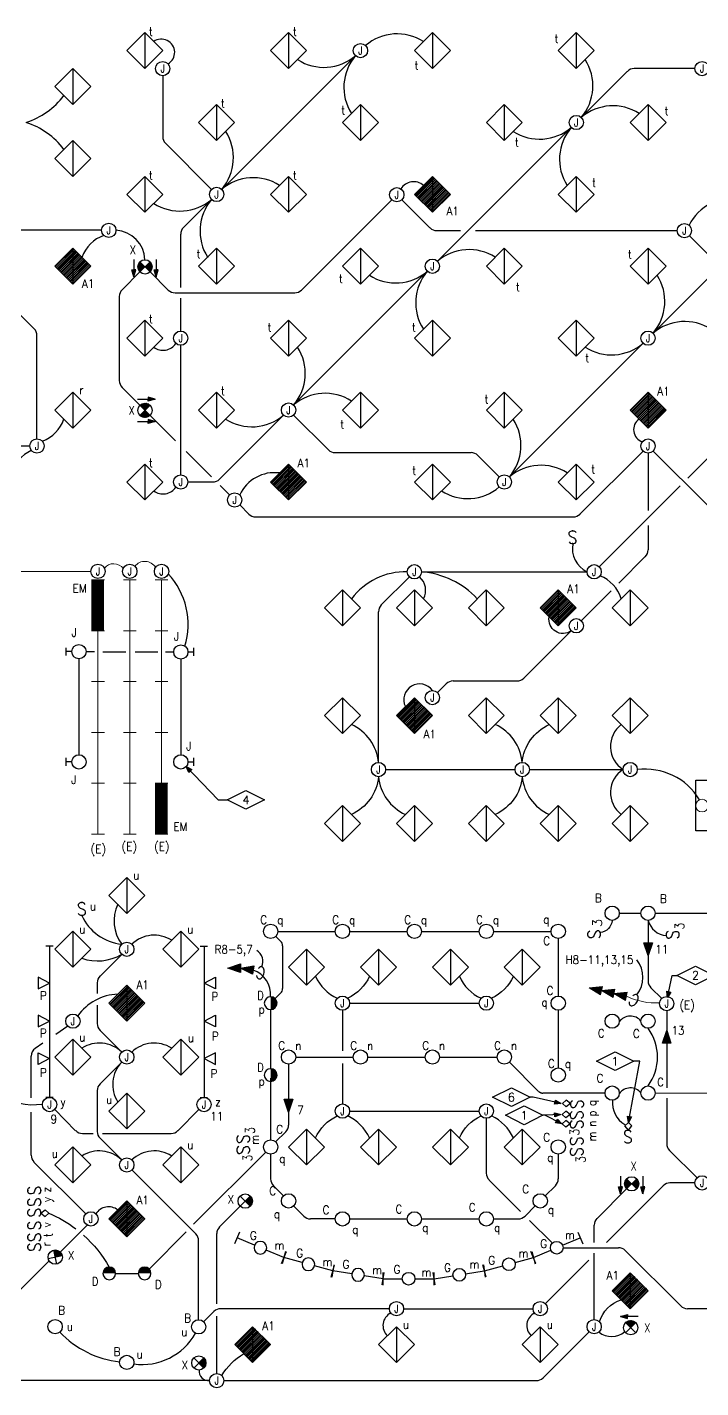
# Model space of a CAD drawing. Header units: inches. Extents: x 131 to 3122, y 239 to 1524.
# Drawn here: x 1599 to 2235, y 239 to 1524 of the extents above; entities that cross this region are included whole.
import ezdxf
from ezdxf.enums import TextEntityAlignment as Align

# ---------------------------------------------------------------- set-up
doc = ezdxf.new("R2010")
doc.units = ezdxf.units.IN
doc.header["$LTSCALE"] = 30
doc.header["$MEASUREMENT"] = 0
doc.linetypes.add('DASHED', pattern=[0.75, 0.5, -0.25])
for name, color, linetype in [('E-DEVC-TEXT', 33, 'Continuous'), ('E-LITE-JBOX-EXST', 4, 'Continuous'), ('E-POWR-CIRC-DASH-NEWW', 10, 'DASHED')]:
    doc.layers.add(name, color=color, linetype=linetype)
for name, color, linetype, lineweight in [('E-JBOX-TEXT', 33, 'Continuous', 25), ('E-LITE-CIRC-EXST', 4, 'Continuous', 15), ('E-LITE-CIRC-NEWW', 1, 'Continuous', 25), ('E-LITE-EXIT-NEWW', 3, 'Continuous', 25), ('E-LITE-FIXT-EXST', 4, 'Continuous', 15), ('E-LITE-FIXT-Fluo-NEWW', 6, 'Continuous', 30), ('E-LITE-FIXT-NEWW', 2, 'Continuous', 30), ('E-LITE-Patt-NEWW', 71, 'Continuous', 25), ('E-LITE-SWCH-NEWW', 30, 'Continuous', 25), ('E-POWR-CIRC-NEWW', 10, 'Continuous', 30), ('E-POWR-JBOX-NEWW', 5, 'Continuous', 25), ('E-POWR-SWCH-NEWW', 30, 'Continuous', 25), ('E-SWCH-TEXT', 7, 'Continuous', 25), ('E-TEXT', 71, 'Continuous', 25), ('TITLE_BORD', 71, 'Continuous', 30)]:
    doc.layers.add(name, color=color, linetype=linetype, lineweight=lineweight)
doc.styles.add('A', font='SIMPLEX.shx', dxfattribs={"width": 0.9, "height": 8})
doc.styles.add('D1', font='romans.shx', dxfattribs={"width": 0.8, "height": 0.078125})
doc.styles.add('G1', font='romans.shx')
doc.styles.add('ROMANS', font='romans.shx')
doc.styles.get("Standard").update_dxf_attribs({"font": 'simplex.shx'})
doc.dimstyles.get("Standard").update_dxf_attribs({"dimtxt": 0.18, "dimasz": 0.18, "dimexe": 0.18, "dimexo": 0.0625, "dimgap": 0.09, "dimtad": 0, "dimtih": 1, "dimtoh": 1, "dimdec": 4, "dimzin": 0, "dimdsep": 46, "dimtxsty": 'Standard', "dimcen": 0.09, "dimadec": 0, "dimazin": 0, "dimtfac": 1, "dimtdec": 4, "dimtofl": 0, "dimtmove": 0, "dimatfit": 3, "dimfxl": 1, "dimtolj": 1, "dimtzin": 0, "dimarcsym": 0})

# ---------------------------------------------------------------- blocks, each defined once
blk = doc.blocks.new('Ltg-Flu21')
blk.add_lwpolyline([(24, 24), (0, 24), (0, 0), (24, 0), (24, 24), (0, 0)])
blk = doc.blocks.new('*X50')
at = {"color": 0}
for p, q in [((3.323, 9.236), (3.387, 9.236)), ((3.325, 9.241), (3.387, 9.241)), ((3.328, 9.246), (3.387, 9.246)), ((3.332, 9.251), (3.387, 9.251)), ((3.336, 9.257), (3.387, 9.257)), ((3.342, 9.262), (3.387, 9.262)), ((3.348, 9.267), (3.387, 9.267)), ((3.357, 9.272), (3.387, 9.272)), ((3.373, 9.277), (3.387, 9.277)), ((3.317, 9.216), (3.387, 9.216)), ((3.317, 9.211), (3.387, 9.211)), ((3.318, 9.221), (3.387, 9.221)), ((3.319, 9.226), (3.387, 9.226)), ((3.321, 9.231), (3.387, 9.231)), ((3.387, 9.205), (3.457, 9.205)), ((3.387, 9.2), (3.457, 9.2)), ((3.387, 9.195), (3.456, 9.195)), ((3.387, 9.19), (3.455, 9.19)), ((3.387, 9.185), (3.454, 9.185)), ((3.387, 9.18), (3.452, 9.18)), ((3.387, 9.175), (3.449, 9.175)), ((3.387, 9.17), (3.446, 9.17)), ((3.387, 9.165), (3.442, 9.165)), ((3.387, 9.16), (3.438, 9.16)), ((3.387, 9.154), (3.432, 9.154)), ((3.387, 9.149), (3.426, 9.149)), ((3.387, 9.144), (3.416, 9.144)), ((3.387, 9.139), (3.4, 9.139))]:
    blk.add_line(p, q, dxfattribs=at)
blk = doc.blocks.new('Ltg-Xit01')
at = {"color": 10}
for p, q in [((-0.111, 0.099), (-0.129, 0.03)), ((-0.129, 0.03), (-0.11, 0.03)), ((-0.11, 0.099), (-0.111, 0.099)), ((-0.11, 0.099), (-0.109, 0.099)), ((-0.091, 0.03), (-0.11, 0.03)), ((-0.109, 0.099), (-0.091, 0.03)), ((0.109, 0.099), (0.091, 0.03)), ((0.091, 0.03), (0.11, 0.03)), ((0.11, 0.099), (0.109, 0.099)), ((0.11, 0.099), (0.111, 0.099)), ((0.129, 0.03), (0.11, 0.03)), ((0.111, 0.099), (0.129, 0.03))]:
    blk.add_line(p, q, dxfattribs=at)
for p, q in [((-0.11, -0.074), (-0.11, 0.099)), ((-0.05, -0.05), (0.05, 0.05)), ((-0.05, 0.05), (0.05, -0.05)), ((0.11, -0.074), (0.11, 0.099))]:
    blk.add_line(p, q)
blk.add_circle((0, 0), 0.0703)
for points in [[(-0.111, 0.099), (-0.109, 0.099), (-0.129, 0.03), (-0.091, 0.03)], [(0.111, 0.099), (0.109, 0.099), (0.129, 0.03), (0.091, 0.03)]]:
    blk.add_solid(points, dxfattribs=at)
at = {"rotation": 45.00000000000002}
blk.add_blockref('*X50', (4.116, -8.906), dxfattribs=at)
blk = doc.blocks.new('pwr-swt01')
at = {"flags": 128}
blk.add_lwpolyline([(0.034, 0.108), (0.025, 0.12), (0.01, 0.126), (-0.009, 0.126), (-0.023, 0.12), (-0.033, 0.108), (-0.033, 0.096), (-0.028, 0.084), (-0.023, 0.078), (-0.014, 0.072), (0.015, 0.06), (0.025, 0.054), (0.03, 0.048), (0.034, 0.036), (0.034, 0.018), (0.025, 0.006), (0.01, 0), (-0.009, 0), (-0.023, 0.006), (-0.033, 0.018), (-0.033, 0.018)], dxfattribs=at)
for p in [(0.001, 0.126), (0.001, 0)]:
    blk.add_point(p)
blk = doc.blocks.new('Ltg-Lit05')
at = {"const_width": 0.0625}
for points in [[(0, 0.031, -0.414214), (0.031, 0, -1)], [(0.031, 0, -0.414214), (0, -0.031, -1)]]:
    blk.add_lwpolyline(points, format="xyb", dxfattribs=at)
for start, end in [(90, 270), (270, 90)]:
    blk.add_arc((0, 0), 0.0625, start, end)
blk = doc.blocks.new('Ltg-Lit04')
blk.add_circle((0, 0), 0.0703)
blk = doc.blocks.new('*X48')
at = {"color": 0}
for p, q in [((3.427, 6.227), (3.439, 6.227)), ((3.427, 6.222), (3.456, 6.222)), ((3.427, 6.217), (3.466, 6.217)), ((3.427, 6.212), (3.472, 6.212)), ((3.427, 6.207), (3.478, 6.207)), ((3.427, 6.202), (3.482, 6.202)), ((3.427, 6.197), (3.486, 6.197)), ((3.427, 6.191), (3.489, 6.191)), ((3.427, 6.186), (3.492, 6.186)), ((3.427, 6.181), (3.494, 6.181)), ((3.427, 6.176), (3.495, 6.176)), ((3.427, 6.171), (3.497, 6.171)), ((3.427, 6.166), (3.497, 6.166)), ((3.427, 6.161), (3.498, 6.161))]:
    blk.add_line(p, q, dxfattribs=at)
blk = doc.blocks.new('Ltg-Xit06')
for p, q in [((-0.05, 0.05), (0.05, -0.05)), ((-0.05, -0.05), (0.05, 0.05))]:
    blk.add_line(p, q)
blk.add_circle((0, 0), 0.0703)
at = {"rotation": 315}
blk.add_blockref('*X48', (-6.778, -1.931), dxfattribs=at)
blk = doc.blocks.new('*X10')
at = {"color": 0}
for p, q in [((3.427, 6.227), (3.439, 6.227)), ((3.427, 6.222), (3.456, 6.222)), ((3.427, 6.217), (3.466, 6.217)), ((3.427, 6.212), (3.472, 6.212)), ((3.427, 6.207), (3.478, 6.207)), ((3.427, 6.202), (3.482, 6.202)), ((3.427, 6.197), (3.486, 6.197)), ((3.427, 6.191), (3.489, 6.191)), ((3.427, 6.186), (3.492, 6.186)), ((3.427, 6.181), (3.494, 6.181)), ((3.427, 6.176), (3.495, 6.176)), ((3.427, 6.171), (3.497, 6.171)), ((3.427, 6.166), (3.497, 6.166)), ((3.427, 6.161), (3.498, 6.161))]:
    blk.add_line(p, q, dxfattribs=at)
blk = doc.blocks.new('Ltg-Xit04')
for p, q in [((-0.05, -0.05), (0.05, 0.05)), ((-0.05, 0.05), (0.05, -0.05)), ((0.109, 0.099), (0.091, 0.03)), ((0.091, 0.03), (0.11, 0.03)), ((0.11, -0.074), (0.11, 0.099)), ((0.129, 0.03), (0.11, 0.03)), ((0.111, 0.099), (0.129, 0.03))]:
    blk.add_line(p, q)
blk.add_circle((0, 0), 0.0703)
blk.add_solid([(0.111, 0.099), (0.109, 0.099), (0.129, 0.03), (0.091, 0.03)])
at = {"rotation": 315}
blk.add_blockref('*X10', (-6.778, -1.931), dxfattribs=at)
blk = doc.blocks.new('pwr-swt08')
at = {"flags": 128}
blk.add_lwpolyline([(0.034, 0.108), (0.024, 0.12), (0.01, 0.126), (-0.009, 0.126), (-0.023, 0.12), (-0.033, 0.108), (-0.033, 0.096), (-0.028, 0.084), (-0.023, 0.078), (-0.014, 0.072), (0.015, 0.06), (0.024, 0.054), (0.029, 0.048), (0.034, 0.036), (0.034, 0.018), (0.024, 0.006), (0.01, 0), (-0.009, 0), (-0.023, 0.006), (-0.033, 0.018), (-0.033, 0.018)], dxfattribs=at)
at = {"layer": 'E-SWCH-TEXT', "color": 71}
for p, q in [((-0.027, 0.17), (0.006, 0.205)), ((0.006, 0.127), (-0.027, 0.17)), ((0.039, 0.17), (0.006, 0.205)), ((0.006, 0.127), (0.039, 0.17))]:
    blk.add_line(p, q, dxfattribs=at)
blk = doc.blocks.new('F-L10')
for p, q in [((0, 0), (0, 12)), ((0, 6), (18, 6)), ((30, 6), (48, 6)), ((48, 12), (48, 0))]:
    blk.add_line(p, q)
blk = doc.blocks.new('J-B10')
blk.add_circle((24, 6), 6)
blk = doc.blocks.new('Ltg-Lit12')
for name in ['F-L10', 'J-B10']:
    blk.add_blockref(name, (0, 0))
blk = doc.blocks.new('Ltg-Emg03')
at = {"color": 0}
for p, q in [((-23.5, 0), (-23.5, 24)), ((-22.3, 0), (-22.3, 24)), ((-21.1, 0), (-21.1, 24)), ((-19.9, 0), (-19.9, 24)), ((-18.7, 0), (-18.7, 24)), ((-17.5, 0), (-17.5, 24)), ((-16.3, 0), (-16.3, 24)), ((-15.1, 0), (-15.1, 24)), ((-13.9, 0), (-13.9, 24)), ((-12.7, 0), (-12.7, 24)), ((-11.5, 0), (-11.5, 24)), ((-10.3, 0), (-10.3, 24)), ((-9.1, 0), (-9.1, 24)), ((-7.9, 0), (-7.9, 24)), ((-6.7, 0), (-6.7, 24)), ((-5.5, 0), (-5.5, 24)), ((-4.3, 0), (-4.3, 24)), ((-3.1, 0), (-3.1, 24)), ((-1.9, 0), (-1.9, 24)), ((-0.7, 0), (-0.7, 24))]:
    blk.add_line(p, q, dxfattribs=at)
blk = doc.blocks.new('Ltg-Jbx01')
blk.add_circle((0, 0), 0.0703)
at = {"layer": 'E-JBOX-TEXT', "color": 71, "style": 'D1', "width": 0.8}
blk.add_text('J', height=0.0781, dxfattribs=at).set_placement((0, 0), align=Align.MIDDLE)
blk = doc.blocks.new('Ltg-Lit17')
for p, q in [((0, 0), (0, 12)), ((0, 6), (48, 6)), ((48, 12), (48, 0))]:
    blk.add_line(p, q)
blk = doc.blocks.new('J-B8')
blk.add_circle((24, 6), 6)
blk = doc.blocks.new('F-L8')
blk.add_lwpolyline([(48, 12), (48, 0), (0, 0), (0, 12)], close=True)
blk = doc.blocks.new('Ltg-Flu13')
blk.add_blockref('F-L8', (0, 0))
at = {"layer": 'E-LITE-FIXT-EXST'}
blk.add_blockref('J-B8', (0, 0), dxfattribs=at)
blk = doc.blocks.new('Ltg-Lit06')
for p, q in [((0.039, 0), (-0.039, 0)), ((0, 0.054), (0, 0))]:
    blk.add_line(p, q)
blk.add_circle((0, 0.124), 0.0703)
blk = doc.blocks.new('pwr-swt04')
at = {"flags": 128}
blk.add_lwpolyline([(0.032, 0.108), (0.023, 0.12), (0.008, 0.126), (-0.011, 0.126), (-0.025, 0.12), (-0.034, 0.108), (-0.034, 0.096), (-0.03, 0.084), (-0.025, 0.078), (-0.015, 0.072), (0.013, 0.06), (0.023, 0.054), (0.027, 0.048), (0.032, 0.037), (0.032, 0.019), (0.023, 0.007), (0.008, 0.001), (-0.011, 0.001), (-0.025, 0.007), (-0.034, 0.019), (-0.034, 0.019)], dxfattribs=at)
at = {"layer": 'E-SWCH-TEXT', "color": 71, "style": 'G1', "width": 0.8}
blk.add_text('3', height=0.0936, dxfattribs=at).set_placement((0.052, -0.051))
blk = doc.blocks.new('pwr-swt02')
at = {"flags": 128}
blk.add_lwpolyline([(0.034, 0.107), (0.024, 0.119), (0.01, 0.125), (-0.009, 0.125), (-0.023, 0.119), (-0.033, 0.107), (-0.033, 0.095), (-0.028, 0.083), (-0.023, 0.077), (-0.014, 0.071), (0.015, 0.059), (0.024, 0.053), (0.029, 0.047), (0.034, 0.036), (0.034, 0.018), (0.024, 0.006), (0.01, 0), (-0.009, 0), (-0.023, 0.006), (-0.033, 0.018), (-0.033, 0.018)], dxfattribs=at)
at = {"layer": 'E-SWCH-TEXT', "style": 'D1', "width": 0.8}
blk.add_attdef('3', (0.054, -0.052), '', height=0.0938, dxfattribs=at)
blk = doc.blocks.new('Ltg-Emg09')
for p, q in [((0.5, 0), (0.5, 48)), ((1.7, 0), (1.7, 48)), ((2.9, 0), (2.9, 48)), ((4.1, 0), (4.1, 48)), ((5.3, 0), (5.3, 48)), ((6.5, 0), (6.5, 48)), ((7.6, 0), (7.6, 48)), ((8.8, 0), (8.8, 48)), ((10, 0), (10, 48)), ((11.2, 0), (11.2, 48))]:
    blk.add_line(p, q)
blk = doc.blocks.new('AHJ')
for p, q in [((-6, 2), (0, 0)), ((-6, -2), (-6, 2)), ((0, 0), (-6, -2))]:
    blk.add_line(p, q)
blk.add_solid([(0, 0), (-6, 2), (-6, -2)])
blk = doc.blocks.new('Ltg-Ckt20')
for p, q in [((0, 0.042), (0.125, 0)), ((0, -0.042), (0, 0.042)), ((0.125, 0), (0, -0.042))]:
    blk.add_line(p, q)
blk.add_solid([(0.125, 0), (0, 0.042), (0, -0.042)])
blk = doc.blocks.new('Std-Blk34')
blk.add_lwpolyline([(0.184, 0.092), (0.368, 0), (0.184, -0.092), (0, 0)], close=True)
at = {"layer": 'E-DEVC-TEXT', "style": 'ROMANS'}
blk.add_attdef('#', text='', height=0.0833, dxfattribs=at).set_placement((0.184, 0), align=Align.MIDDLE)
blk = doc.blocks.new('Ltg-Ckt22')
for p, q in [((0, 0.042), (0.125, 0)), ((0, -0.042), (0, 0.042)), ((0.125, 0), (0, -0.042)), ((0.125, 0.042), (0.25, 0)), ((0.125, -0.042), (0.125, 0.042)), ((0.25, 0), (0.125, -0.042)), ((0.25, -0.042), (0.25, 0.042)), ((0.25, 0.042), (0.375, 0)), ((0.375, 0), (0.25, -0.042))]:
    blk.add_line(p, q)
for points in [[(0.125, 0), (0, 0.042), (0, -0.042)], [(0.25, 0), (0.125, 0.042), (0.125, -0.042)], [(0.375, 0), (0.25, 0.042), (0.25, -0.042)]]:
    blk.add_solid(points)
blk = doc.blocks.new('Std-Blk35')
blk.add_lwpolyline([(-0.184, 0.092), (0, 0), (-0.184, -0.092), (-0.368, 0)], close=True)
at = {"layer": 'E-DEVC-TEXT', "style": 'ROMANS'}
blk.add_attdef('#', text='', height=0.0833, dxfattribs=at).set_placement((-0.184, 0), align=Align.MIDDLE)
blk = doc.blocks.new('tag2')
blk.add_lwpolyline([(17.7, 8.8), (35.3, 0), (17.7, -8.8), (0, 0)], close=True)
at = {"layer": 'E-DEVC-TEXT', "style": 'ROMANS'}
blk.add_attdef('4', text='', height=8, dxfattribs=at).set_placement((17.7, 0), align=Align.MIDDLE)

msp = doc.modelspace()

# ---------------------------------------------------------------- linework, layer by layer
at = {"layer": 'E-LITE-CIRC-EXST'}
msp.add_line((1658.8, 1010.3), (1492.2, 1010.3), dxfattribs=at)
for centre, radius, start, end in [((1680.3, 1006.2), 11.3, 36.8673, 140.6871), ((1709.7, 1007.7), 12, 31.8152, 141.7637), ((2192.1, 666.2), 63.4, 244.0005, 273.2266)]:
    msp.add_arc(centre, radius, start, end, dxfattribs=at)
at = {"layer": 'E-LITE-CIRC-NEWW'}
for p, q in [((2157.6, 687.5), (2178.1, 687.5)), ((1833.2, 665.7), (1837.9, 661)), ((1839.7, 656.8), (1839.7, 616.3)), ((1833.2, 607.3), (1837.9, 612)), ((2144.1, 517.7), (2085.5, 517.7))]:
    msp.add_line(p, q, dxfattribs=at)
for points in [[(2112.2, 954.2, -0.686378), (2091.5, 967.4, -0.972016)], [(1981.2, 897.8, 0.923668), (1955.7, 882.6, 0.626561)], [(2150.9, 680.7, -0.356837), (2139.7, 669.2, -0.356837)], [(2151.3, 510.9, 0.292458), (2162.8, 487.9, 0.292458)], [(1629.4, 292.1, 0.176235), (1686, 263.9, 0.214128)], [(1699.3, 262, 0.309591), (1757.5, 290.9, 0.375236)]]:
    msp.add_lwpolyline(points, format="xyb", dxfattribs=at)
at = {"layer": 'E-LITE-CIRC-NEWW', "elevation": 0}
for points in [[(1619.1, 404.2, -0.062488), (1644.5, 389.6, -0.062488)], [(1651.9, 383.5, -0.082431), (1676.1, 353.4)]]:
    msp.add_lwpolyline(points, format="xyb", dxfattribs=at)
at = {"layer": 'E-LITE-CIRC-NEWW'}
for centre, radius, start, end in [((1680, 960.1), 70.6, 343.1219, 42.7786), ((2203.6, 685.7), 19.4, 194.7797, 265.194), ((1833.7, 656.8), 6, 0, 45), ((1833.7, 616.3), 6, 315, 0), ((2168.1, 577.6), 12.8, 38.6509, 145.1046), ((2147.6, 551.7), 46.1, 323.8132, 36.1865), ((2168.1, 509.8), 12.8, 38.6509, 145.1046)]:
    msp.add_arc(centre, radius, start, end, dxfattribs=at)
at = {"layer": 'E-LITE-FIXT-NEWW'}
for p, q in [((1623.2, 656.5), (1616.3, 656.5)), ((1619.8, 656.5), (1619.8, 513.6)), ((1762.1, 656.5), (1769, 656.5)), ((1765.6, 656.5), (1765.6, 513.6)), ((1623.2, 513.6), (1616.3, 513.6)), ((1762.1, 513.6), (1769, 513.6))]:
    msp.add_line(p, q, dxfattribs=at)
for points in [[(1608.9, 627.2), (1608.9, 616.1), (1619.8, 621.6)], [(1776.5, 627.2), (1776.5, 616.1), (1765.6, 621.6)], [(1608.9, 591.3), (1608.9, 580.3), (1619.8, 585.7)], [(1776.5, 591.3), (1776.5, 580.3), (1765.6, 585.7)], [(1608.9, 555.7), (1619.8, 550.3), (1608.9, 544.7)], [(1776.5, 555.7), (1765.6, 550.3), (1776.5, 544.7)]]:
    msp.add_lwpolyline(points, close=True, dxfattribs=at)
at = {"layer": 'E-LITE-SWCH-NEWW'}
for p, q in [((2202.5, 669.5), (2202, 668.1)), ((2202, 668.1), (2202, 666.3)), ((2203.7, 670.4), (2202.5, 669.5)), ((2207.1, 665.8), (2208.2, 668.6)), ((2208.2, 668.6), (2208.8, 669.5)), ((2208.8, 669.5), (2209.4, 669.9)), ((2209.4, 669.9), (2210.5, 670.4)), ((2210.5, 670.4), (2212.2, 670.4)), ((2212.2, 670.4), (2213.4, 669.5)), ((2213.4, 669.5), (2213.9, 668.1)), ((2213.9, 668.1), (2213.9, 666.3)), ((2202, 666.3), (2202.5, 664.9)), ((2202.5, 664.9), (2203.7, 664)), ((2203.7, 664), (2204.8, 664)), ((2204.8, 664), (2206, 664.5)), ((2206, 664.5), (2206.5, 664.9)), ((2206.5, 664.9), (2207.1, 665.8)), ((2213.4, 664.9), (2212.2, 664)), ((2212.2, 664), (2212.2, 664)), ((2213.9, 666.3), (2213.4, 664.9))]:
    msp.add_line(p, q, dxfattribs=at)
at = {"layer": 'E-LITE-SWCH-NEWW', "flags": 128}
msp.add_lwpolyline([(2138.3, 664.4), (2139.4, 665.3), (2140, 666.7), (2140, 668.5), (2139.4, 669.9), (2138.3, 670.8), (2137.1, 670.8), (2136, 670.4), (2135.4, 669.9), (2134.9, 669), (2133.7, 666.2), (2133.2, 665.3), (2132.6, 664.9), (2131.4, 664.4), (2129.7, 664.4), (2128.6, 665.3), (2128, 666.7), (2128, 668.5), (2128.6, 669.9), (2129.7, 670.8), (2129.7, 670.8)], dxfattribs=at)
at = {"layer": 'E-POWR-CIRC-DASH-NEWW'}
msp.add_arc((2085.5, 523.7), 6, 225, 270, dxfattribs=at)
at = {"layer": 'E-POWR-CIRC-NEWW'}
for p, q in [((1782.3, 1371), (1908.5, 1497.2)), ((1726.6, 1478.3), (1726.6, 1420.9)), ((2121.7, 1438.9), (2165.2, 1482.4)), ((2229, 1485), (2171.6, 1485)), ((1986, 1303.1), (2112.2, 1429.4)), ((1772.8, 1371), (1729.3, 1414.5)), ((1772.8, 1361.5), (1746.2, 1334.9)), ((1857.6, 1275.9), (1942.8, 1361.1)), ((1952.4, 1361.1), (1978.9, 1334.6)), ((2189.6, 1235.3), (2315.8, 1361.5)), ((1669, 1332.3), (1411, 1332.3)), ((1743.6, 1278.3), (1743.6, 1328.6)), ((1985.3, 1332), (2007.7, 1332)), ((2021.9, 1332), (2212.4, 1332)), ((2223.9, 1327.2), (2249.2, 1301.9)), ((1705.1, 1293.1), (1688.2, 1276.2)), ((1714.7, 1293.1), (1731.8, 1275.9)), ((1850.2, 1167.4), (1976.4, 1293.6)), ((1738.2, 1273.3), (1851.2, 1273.3)), ((1582.7, 1261.8), (1605.2, 1239.3)), ((1685.6, 1269.8), (1685.6, 1190.4)), ((1743.6, 1237.2), (1743.6, 1268.3)), ((1607.9, 1135.4), (1607.9, 1232.9)), ((1743.6, 1101.5), (1743.6, 1223.7)), ((2053.9, 1099.5), (2180.1, 1225.7)), ((1705.1, 1167.1), (1688.2, 1184)), ((1714.7, 1157.6), (1738.6, 1133.6)), ((1840.7, 1157.8), (1780.2, 1097.3)), ((1850.2, 1157.8), (1883, 1125)), ((1478.8, 1128.7), (1601.1, 1128.7)), ((1748.6, 1123.6), (1772.5, 1099.7)), ((1889.4, 1122.4), (2017.7, 1122.4)), ((2044.3, 1099.5), (2024, 1119.8)), ((2180.1, 1123.9), (2120.5, 1064.4)), ((2184.8, 1121.9), (2184.8, 1067.8)), ((2189.6, 1123.9), (2241.7, 1071.8)), ((2222.3, 1098.2), (2245.6, 1121.5)), ((1750.4, 1094.7), (1773.8, 1094.7)), ((1780.7, 1091.5), (1789.7, 1082.5)), ((2138.7, 1014.6), (2215.2, 1091.2)), ((1799.3, 1073), (1807.9, 1064.4)), ((1814.3, 1061.7), (2114.2, 1061.7)), ((2184.8, 1053.7), (2184.8, 1030.5)), ((2157.1, 999.1), (2182.2, 1024.2)), ((1959.5, 1005.1), (1932.9, 978.6)), ((1971, 1009.9), (2127.2, 1009.9)), ((2121.7, 963.7), (2150, 992)), ((1930.3, 829.9), (1930.3, 972.2)), ((2112.2, 954.2), (2067.5, 909.5)), ((1647.5, 927.7), (1647.5, 837.2)), ((1654.2, 934.5), (1662.1, 934.5)), ((1670, 934.4), (1691.8, 934.4)), ((1700.6, 934.3), (1721.9, 934.3)), ((1729.2, 934.2), (1736.9, 934.2)), ((1743.7, 927.4), (1743.7, 837.2)), ((1986, 895.8), (1994.3, 904.2)), ((2000.7, 906.8), (2061.1, 906.8)), ((1937, 823.2), (2059.3, 823.2)), ((2072.8, 823.2), (2161.1, 823.2)), ((2191.6, 687.5), (2242.9, 687.5)), ((1835.2, 670.4), (1889.6, 670.4)), ((1903.1, 670.4), (1957.5, 670.4)), ((1971, 670.4), (2025.4, 670.4)), ((2038.9, 670.4), (2093.2, 670.4)), ((2184.8, 680.7), (2184.8, 623.5)), ((2100, 663.7), (2100, 609.3)), ((1687.9, 648.7), (1667.5, 628.2)), ((1664.8, 621.9), (1664.8, 611.7)), ((2197.7, 606.9), (2187.4, 617.2)), ((1664.8, 600.6), (1664.8, 583.3)), ((1828.5, 596.6), (1828.5, 540.7)), ((1896.3, 595.8), (1896.3, 557.7)), ((1903.1, 602.6), (2025.4, 602.6)), ((2100, 595.8), (2100, 541.4)), ((2202.4, 595.4), (2202.4, 522.8)), ((1637, 580.8), (1625.8, 573.1)), ((1687.9, 556.4), (1667.5, 576.9)), ((1602.4, 513.2), (1602.4, 552.5)), ((1613.4, 564.7), (1606.3, 559.9)), ((1687.9, 546.9), (1667.5, 526.4)), ((1845.4, 544.9), (1845.4, 487.5)), ((1852.2, 551.7), (1906.6, 551.7)), ((1896.3, 545.7), (1896.3, 507.5)), ((1920.1, 551.7), (1974.4, 551.7)), ((1987.9, 551.7), (2042.3, 551.7)), ((2081.2, 519.5), (2053.9, 546.9)), ((1828.5, 531.7), (1828.5, 473.6)), ((1664.8, 520), (1664.8, 481.4)), ((2191.6, 517.7), (2245.9, 517.8)), ((1624.6, 502.1), (1644.4, 482.2)), ((1760.8, 502.1), (1741, 482.2)), ((2202.4, 512.8), (2202.4, 469.9)), ((1602.4, 459), (1602.4, 499.6)), ((1903.1, 500.7), (2025.4, 500.7)), ((2032.1, 494), (2032.1, 442)), ((1650.8, 479.6), (1660.9, 479.6)), ((1669.8, 479.6), (1734.6, 479.6)), ((1833.2, 471.6), (1842.8, 481.1)), ((1687.9, 454.6), (1667.5, 475.1)), ((2231, 437.6), (2205.1, 463.6)), ((1654, 403.7), (1605, 452.6)), ((1755.8, 393.8), (1823.9, 461.8)), ((1828.5, 460.1), (1828.5, 436.6)), ((2100, 460.1), (2100, 436.6)), ((1697.5, 445.1), (1757.8, 384.7)), ((1840.7, 420.7), (1831.1, 430.2)), ((2064.5, 405.9), (2034.7, 435.6)), ((2087.8, 420.7), (2097.4, 430.2)), ((2164.5, 427.3), (2136.6, 399.3)), ((2199.2, 430.2), (2145.7, 376.7)), ((2229, 432.9), (2205.5, 432.9)), ((1850.2, 411.1), (1859.8, 401.6)), ((2078.2, 411.1), (2068.7, 401.6)), ((1799.8, 411), (1780.2, 391.4)), ((1889.6, 398.9), (1866.1, 398.9)), ((1903.1, 398.9), (1957.5, 398.9)), ((1971, 398.9), (2025.4, 398.9)), ((2038.9, 398.9), (2062.3, 398.9)), ((1629.9, 367.6), (1655.4, 393.1)), ((1714.3, 352.2), (1748.8, 386.7)), ((2093.8, 376.5), (2073, 397.4)), ((2133.9, 376.7), (2133.9, 393)), ((1760.5, 303.7), (1760.5, 378.3)), ((1777.6, 318.6), (1777.6, 385)), ((2087.8, 318.8), (2128.9, 360)), ((2104.6, 371.7), (2156.8, 371.7)), ((2133.9, 303.8), (2133.9, 366.7)), ((2215.6, 316.7), (2163.2, 369.1)), ((1544.7, 284.9), (1619.3, 359.4)), ((1682.1, 347.4), (1703.5, 347.4)), ((1765.2, 301.7), (1774.9, 311.4)), ((1940.5, 314.1), (1781.3, 314.1)), ((1954, 314.1), (2076.3, 314.1)), ((2279.9, 314.1), (2222, 314.1)), ((1777.6, 252.9), (1777.6, 307)), ((2129.2, 292.3), (2085.7, 248.8)), ((1770.8, 246.2), (1577.6, 246.2)), ((1784.3, 246.2), (2079.3, 246.2))]:
    msp.add_line(p, q, dxfattribs=at)
for points in [[(1930.3, 829.9, 0.270136), (1904.8, 865.6, 0.270136)], [(2066, 829.9, 0.270136), (2040.6, 865.6, 0.270136)], [(2066, 829.9, -0.270136), (2091.5, 865.6, -0.270136)], [(1930.3, 816.4, -0.270136), (1904.8, 780.8, -0.270136)], [(1930.3, 816.4, 0.270136), (1955.7, 780.8, 0.270136)], [(2066, 816.4, -0.270136), (2040.6, 780.8, -0.270136)], [(2066, 816.4, 0.270136), (2091.5, 780.8, 0.270136)], [(1870.9, 628, 0.184963), (1891.4, 607.2, 0.083342)], [(1921.8, 628, -0.176595), (1901.3, 607.2, -0.083342)], [(2006.7, 628, 0.184963), (2027.2, 607.2, 0.083342)], [(2057.6, 628, -0.176595), (2037, 607.2, -0.083342)], [(1870.9, 475.3, -0.184963), (1891.4, 496.1, -0.083342)], [(1921.8, 475.3, 0.176595), (1901.3, 496.1, 0.083342)], [(2006.7, 475.3, -0.184963), (2027.2, 496.1, -0.083342)], [(2057.6, 475.3, 0.176595), (2037, 496.1, 0.083342)], [(2138.9, 301.7, -0.249388), (2159.4, 322.5, -0.249388)], [(2138.5, 292.1, 0.365513), (2162.8, 292.5, 0.365513)], [(1782.4, 250.9, -0.127511), (1803, 271.6, -0.127511)], [(1760.9, 256.2, 0.479411), (1770.8, 246.2, 0.479411)]]:
    msp.add_lwpolyline(points, format="xyb", dxfattribs=at)
for centre, radius, start, end in [((1947.9, 1471.8), 46, 57.3709, 130.4225), ((1725.4, 1500.3), 12.5, 300.2633, 125.3777), ((1878.7, 1532.2), 46, 237.3708, 310.4224), ((1943.6, 1467.4), 46, 139.5778, 212.6294), ((2086.7, 1468.7), 46, 319.5775, 32.6291), ((2171.6, 1476), 9, 90, 135), ((1576.2, 1501.9), 71, 287.5415, 323.4793), ((2151.6, 1403.9), 46, 57.3709, 130.4225), ((1576.2, 1366.4), 71, 36.5207, 72.4585), ((2082.4, 1464.4), 46, 237.3708, 310.4224), ((2147.2, 1399.5), 46, 139.5778, 212.6294), ((1735.6, 1420.9), 9, 180, 225), ((1747.3, 1400.8), 46, 319.5775, 32.6291), ((1812.1, 1336), 46, 57.3709, 130.4225), ((1963.5, 1364.2), 14, 48.7787, 148.8735), ((1743, 1396.5), 46, 237.3708, 310.4224), ((1807.8, 1331.6), 46, 139.5778, 212.6294), ((2265.7, 1315.3), 47.6, 116.7531, 152.5705), ((1682.2, 1295.4), 33.9, 109.2431, 160.3556), ((1680.8, 1303.3), 29.1, 2.5258, 86.6896), ((1752.6, 1328.6), 9, 135, 180), ((1985.3, 1341), 9, 225, 270.0002), ((2015.8, 1268.1), 46, 57.3709, 130.4225), ((1946.6, 1328.6), 46, 237.3708, 310.4224), ((2011.4, 1263.8), 46, 139.5778, 212.6294), ((2154.6, 1265.1), 46, 319.5775, 32.6291), ((1694.6, 1269.8), 9, 135, 180), ((1738.2, 1282.3), 9, 225, 270), ((1851.2, 1282.3), 9, 270, 315.0002), ((2219.4, 1200.2), 46, 57.3709, 130.4225), ((1598.9, 1232.9), 9, 0, 45), ((1726.9, 1233.9), 14.8, 233.7432, 325.2724), ((1815.2, 1197.2), 46, 319.5775, 32.6291), ((2150.3, 1260.7), 46, 237.3709, 310.4225), ((1694.6, 1190.4), 9, 180, 225), ((1880, 1132.4), 46, 57.3709, 130.4225), ((1810.8, 1192.8), 46, 237.3709, 310.4225), ((1600.2, 1165.8), 35.1, 291.404, 340.637), ((2018.8, 1129.3), 46, 319.5775, 32.6291), ((2183.2, 1144.1), 12.1, 124.1351, 252.1305), ((1621.5, 1086.2), 42.7, 116.4006, 156.567), ((1889.4, 1131.4), 9, 225, 270), ((2017.7, 1113.4), 9, 45, 90), ((2083.7, 1064.5), 46, 57.3709, 130.4225), ((1773.8, 1103.7), 9, 270, 315), ((1832.1, 1067.4), 36.1, 82.318, 155.2464), ((1726.9, 1098.2), 14.8, 233.7432, 325.2724), ((2014.5, 1125), 46, 237.3709, 310.4225), ((1814.3, 1070.7), 9, 225, 270), ((2114.2, 1070.7), 9, 270, 315), ((2138.2, 1032.1), 24.9, 170.0163, 243.5839), ((2175.8, 1030.5), 9, 315, 0), ((1956, 945.7), 64.2, 88.7219, 142.8883), ((1958.2, 992.5), 16.6, 330.9251, 49.3186), ((1964.5, 929.4), 80.7, 42.9565, 85.4333), ((2127.5, 975), 33.2, 16.5259, 69.0196), ((1939.3, 972.2), 9, 135, 180), ((2000.7, 897.8), 9, 90, 135), ((2061.1, 915.8), 9, 270, 315), ((2175.3, 845), 26, 127.6716, 237.0143), ((2175.3, 801.4), 26, 122.9857, 232.3284), ((2181.8, 763), 60.6, 31.5782, 96.7702), ((1717.4, 680.2), 36.8, 154.6613, 216.5995), ((1693, 705.2), 47.2, 204.6564, 263.874), ((1718.6, 636.3), 30.5, 57.3504, 133.9109), ((1665.1, 687.5), 45, 250.7631, 300.4988), ((1804.5, 611), 24, 354.1171, 71.9009), ((1673.8, 621.9), 9, 135, 180), ((2193.8, 623.5), 9, 180, 225), ((1686, 562.8), 48.3, 92.0793, 144.9382), ((1673.8, 583.3), 9, 180, 225), ((1611.4, 552.5), 9, 124.2783, 180), ((1666.7, 534.4), 30.5, 46.0891, 122.6496), ((1718.6, 534.4), 30.5, 57.3504, 133.9109), ((1710.3, 525.7), 30.9, 136.5637, 212.1749), ((1604.4, 564.8), 58.1, 235.6446, 278.5306), ((1673.8, 520), 9, 135, 180), ((1650.8, 488.6), 9, 225, 270), ((1673.8, 481.4), 9, 180, 225), ((1734.6, 488.6), 9, 270, 315), ((1836.4, 487.5), 9, 315, 0), ((1666.7, 432.6), 30.5, 46.0891, 122.6496), ((1718.6, 432.6), 30.5, 57.3504, 133.9109), ((2211.4, 469.9), 9, 180, 225), ((1611.4, 459), 9, 180, 225), ((2041.1, 442), 9, 180, 225), ((1837.5, 436.6), 9, 180, 225), ((2091, 436.6), 9, 315, 0), ((2205.5, 423.9), 9, 90, 135), ((1675.5, 396), 14.3, 52.636, 147.3948), ((1866.1, 407.9), 9, 225, 270), ((2062.3, 407.9), 9, 270, 315), ((2142.9, 393), 9, 135, 180), ((1786.6, 385), 9, 135, 180), ((1751.5, 378.3), 9, 0, 45), ((2156.8, 362.7), 9, 45, 90), ((1781.3, 305.1), 9, 90, 135), ((1947.6, 298.2), 13.1, 115.9074, 227.1382), ((2083.4, 298.2), 13.1, 115.9074, 227.1382), ((2222, 323.1), 9, 225, 270), ((2079.3, 255.2), 9, 270, 315)]:
    msp.add_arc(centre, radius, start, end, dxfattribs=at)
at = {"layer": 'E-TEXT'}
for points in [[(1815.2, 628.8, 0.039039), (1815.4, 627.8, 0.106793), (1816.3, 626.2, 0.154593), (1817.4, 625.6, 0.154593), (1818.6, 625.7, 0.106793), (1820.1, 626.7, 0.073312), (1821.2, 628.2, 0.059821), (1822.1, 630.4, 0.059821), (1822.3, 632.8, 0.073312), (1822, 634.7, 0.106793), (1821.2, 636.3, 0.154593), (1820.1, 636.9, 0.154593), (1818.8, 636.8, 0.106793), (1817.3, 635.8, 0.02583), (1816.9, 635.3, 0.02583)], [(2167.1, 603.8, 0.026193), (2167, 603.1, 0.106793), (2167.4, 601.3, 0.154593), (2168.2, 600.4, 0.154593), (2169.4, 600.1, 0.106793), (2171.2, 600.6, 0.073312), (2172.7, 601.7, 0.059821), (2174.1, 603.6, 0.059821), (2175.1, 605.7, 0.073312), (2175.4, 607.7, 0.106793), (2175, 609.4, 0.154593), (2174.2, 610.4, 0.154593), (2173, 610.7, 0.106793), (2171.2, 610.1, 0.036746), (2170.4, 609.6, 0.036746)]]:
    msp.add_lwpolyline(points, format="xyb", dxfattribs=at)
for centre, radius, start, end in [((1809, 641.9), 12.2, 335.8865, 58.5234), ((2153, 626.9), 26.9, 322.1259, 37.8741)]:
    msp.add_arc(centre, radius, start, end, dxfattribs=at)

# ---------------------------------------------------------------- block references
at = {"layer": 'E-LITE-CIRC-EXST', "xscale": 96, "yscale": 96, "zscale": 96, "rotation": 167.1572094415826}
msp.add_blockref('Ltg-Ckt22', (2164.3, 609.2), dxfattribs=at)
at = {"layer": 'E-LITE-EXIT-NEWW'}
for name, p, xscale, yscale, zscale, rotation in [('Ltg-Xit01', (1709.9, 1297.8), 96, 96, 96, 180), ('Ltg-Xit01', (1709.9, 1162.3), 96, 96, 96, 270), ('Ltg-Xit01', (2169.3, 432), 96, 96, 96, 180), ('Ltg-Xit06', (1625.1, 362.8), 95.99999999999991, 95.99999999999991, 95.99999999999991, 56.93269320448741), ('Ltg-Xit04', (2168.4, 296.2), 96, 96, 96, 90)]:
    msp.add_blockref(name, p, dxfattribs=dict(at, xscale=xscale, yscale=yscale, zscale=zscale, rotation=rotation))
at = {"layer": 'E-LITE-EXIT-NEWW', "xscale": 96, "yscale": 96, "zscale": 96}
for p in [(1804.5, 415.7), (1760.7, 262.9)]:
    msp.add_blockref('Ltg-Xit06', p, dxfattribs=at)
at = {"layer": 'E-LITE-FIXT-EXST', "rotation": 90}
for p in [(1671.5, 954.3), (1701.5, 954.3), (1731.5, 954.3), (1671.5, 906.3), (1701.5, 906.3), (1731.5, 906.3), (1671.5, 858.3), (1701.5, 858.3), (1731.5, 858.3), (1671.5, 810.3), (1701.5, 810.3), (1731.5, 810.3), (1671.5, 762.3), (1701.5, 762.3), (1731.5, 762.3)]:
    msp.add_blockref('Ltg-Lit17', p, dxfattribs=at)
at = {"layer": 'E-LITE-FIXT-Fluo-NEWW', "rotation": 44.99999999999999}
for p in [(1709.7, 1485), (1845.4, 1485), (1981.2, 1485), (2117, 1485), (1641.8, 1451.1), (1777.5, 1417.1), (1913.3, 1417.1), (2049.1, 1417.2), (2184.8, 1417.2), (1641.8, 1383.2), (1709.7, 1349.3), (1845.4, 1349.3), (1981.2, 1349.3), (2117, 1349.3), (1641.8, 1281.4), (1777.5, 1281.4), (1913.3, 1281.4), (2049.1, 1281.4), (2184.8, 1281.4), (1709.7, 1213.5), (1845.4, 1213.5), (1981.2, 1213.5), (2116.9, 1213.5), (1641.8, 1145.6), (1777.5, 1145.6), (1913.3, 1145.6), (2049.1, 1145.6), (2184.8, 1145.6), (1709.7, 1077.7), (1845.4, 1077.7), (1981.2, 1077.7), (2117, 1077.7), (1896.3, 958.9), (1964.2, 958.9), (2032.1, 958.9), (2100, 958.9), (2167.9, 958.9), (1896.3, 857.1), (1964.2, 857.1), (2032.1, 857.1), (2100, 857.1), (2167.9, 857.1), (1896.3, 755.3), (1964.2, 755.3), (2032.1, 755.3), (2100, 755.3), (2167.9, 755.3), (1692.7, 687.4), (1641.8, 636.5), (1743.6, 636.5), (1862.4, 619.5), (1930.3, 619.5), (1998.2, 619.5), (2066, 619.5), (1692.7, 585.6), (1641.8, 534.7), (1743.6, 534.7), (1692.7, 483.8), (1862.4, 449.8), (1930.3, 449.8), (1998.2, 449.8), (2066, 449.8), (1641.8, 432.9), (1743.6, 432.9), (1692.7, 381.9), (2167.9, 314.1), (1811.5, 263.2), (1947.3, 263.2), (2083, 263.2)]:
    msp.add_blockref('Ltg-Flu21', p, dxfattribs=at)
at = {"layer": 'E-LITE-FIXT-NEWW', "xscale": 96, "yscale": 96, "zscale": 96}
for name, p, rotation in [('Ltg-Lit06', (1635.6, 934.5), 270), ('Ltg-Lit06', (1755.6, 934.2), 90), ('Ltg-Lit06', (1635.6, 830.4), 270), ('Ltg-Lit06', (1755.6, 830.4), 90), ('Ltg-Lit05', (1676.1, 347.4), 90), ('Ltg-Lit05', (1709.5, 347.4), 90)]:
    msp.add_blockref(name, p, dxfattribs=dict(at, rotation=rotation))
at = {"layer": 'E-LITE-FIXT-NEWW'}
for name, p, rotation in [('Ltg-Flu13', (2241.8, 765.2), 90), ('Ltg-Lit12', (2078.8, 356.9), 22.70208269549153), ('Ltg-Lit12', (2031.8, 344), 15.15359936072426), ('Ltg-Lit12', (1983.7, 336.5), 8.779975804618504)]:
    msp.add_blockref(name, p, dxfattribs=dict(at, rotation=rotation))
at = {"layer": 'E-LITE-FIXT-NEWW', "xscale": 96, "yscale": 96, "zscale": 96}
for name, p in [('Ltg-Lit04', (2150.9, 687.5)), ('Ltg-Lit04', (2184.8, 687.5)), ('Ltg-Lit04', (1828.5, 670.4)), ('Ltg-Lit04', (1896.3, 670.4)), ('Ltg-Lit04', (1964.2, 670.4)), ('Ltg-Lit04', (2032.1, 670.4)), ('Ltg-Lit04', (2100, 670.4)), ('Ltg-Lit05', (1828.5, 602.6)), ('Ltg-Lit04', (2100, 602.6)), ('Ltg-Lit04', (2150.9, 585.6)), ('Ltg-Lit04', (2184.8, 585.6)), ('Ltg-Lit04', (1845.4, 551.7)), ('Ltg-Lit04', (1913.3, 551.7)), ('Ltg-Lit04', (1981.2, 551.7)), ('Ltg-Lit04', (2049.1, 551.7)), ('Ltg-Lit05', (1828.5, 534.7)), ('Ltg-Lit04', (2100, 534.7)), ('Ltg-Lit04', (2150.9, 517.7)), ('Ltg-Lit04', (2184.8, 517.7)), ('Ltg-Lit04', (1828.5, 466.8)), ('Ltg-Lit04', (2100, 466.8)), ('Ltg-Lit04', (1845.4, 415.9)), ('Ltg-Lit04', (2083, 415.9)), ('Ltg-Lit04', (1896.3, 398.9)), ('Ltg-Lit04', (1964.2, 398.9)), ('Ltg-Lit04', (2032.1, 398.9)), ('Ltg-Lit04', (1625, 297.2)), ('Ltg-Lit04', (1760.5, 297)), ('Ltg-Lit04', (1692.7, 263.4))]:
    msp.add_blockref(name, p, dxfattribs=at)
at = {"layer": 'E-LITE-FIXT-NEWW', "xscale": -1}
for p, rotation in [((1838.7, 356.9), 337.2979173045085), ((1885.7, 344), 344.8464006392757), ((1933.8, 336.5), 351.2200241953815)]:
    msp.add_blockref('Ltg-Lit12', p, dxfattribs=dict(at, rotation=rotation))
at = {"layer": 'E-LITE-FIXT-NEWW'}
msp.add_blockref('Ltg-Lit12', (1934.7, 336.4), dxfattribs=at)
at = {"layer": 'E-LITE-JBOX-EXST', "xscale": 96, "yscale": 96, "zscale": 96}
for p in [(1665.5, 1010.3), (1695.5, 1010.3), (1725.5, 1010.3), (2202.4, 602.2)]:
    msp.add_blockref('Ltg-Jbx01', p, dxfattribs=at)
at = {"layer": 'E-LITE-Patt-NEWW', "rotation": 315}
for p in [(1981.2, 1349.3), (1641.8, 1281.4), (2184.8, 1145.6), (1845.4, 1077.7), (2100, 958.9), (1964.2, 857.1), (1693.2, 585.1), (1693.2, 381.9), (2168.4, 314.2), (1812, 263.1)]:
    msp.add_blockref('Ltg-Emg03', p, dxfattribs=at)
at = {"layer": 'E-LITE-Patt-NEWW'}
for p in [(1659.5, 954.3), (1719.5, 762.3)]:
    msp.add_blockref('Ltg-Emg09', p, dxfattribs=at)
at = {"layer": 'E-LITE-SWCH-NEWW', "xscale": 96, "yscale": 96, "zscale": 96}
for name, p, rotation in [('pwr-swt01', (2113.7, 1048.6), 180), ('pwr-swt08', (2123.8, 507.2), 90), ('pwr-swt08', (2123.5, 496.9), 90), ('pwr-swt08', (2123.5, 488.1), 90), ('pwr-swt04', (1808.6, 474.4), 90), ('pwr-swt01', (1599.4, 425.7), 270), ('pwr-swt08', (1599.4, 404.8), 270), ('pwr-swt01', (1599.4, 392.7), 270), ('pwr-swt01', (1599.4, 372.3), 270)]:
    msp.add_blockref(name, p, dxfattribs=dict(at, rotation=rotation))
for name, p in [('pwr-swt01', (1650.1, 685.5)), ('pwr-swt08', (2165.6, 470.4))]:
    msp.add_blockref(name, p, dxfattribs=at)
at = {"layer": 'E-LITE-SWCH-NEWW'}
ref = msp.add_blockref('pwr-swt02', (2123.4, 472.2), dxfattribs=dict(at, xscale=96, yscale=96, zscale=96, rotation=90))
ref.add_attrib('3', '3', (2119.9, 477.6, 0), dxfattribs={"layer": 'E-SWCH-TEXT', "color": 71, "height": 9, "rotation": 90, "style": 'D1', "width": 0.8})
ref = msp.add_blockref('pwr-swt02', (1808.6, 463.9), dxfattribs=dict(at, xscale=96, yscale=96, zscale=96, rotation=90))
ref.add_attrib('3', '3', (1811.2, 453.3), dxfattribs={"layer": 'E-SWCH-TEXT', "color": 71, "height": 9, "rotation": 90, "style": 'D1', "width": 0.8})
ref = msp.add_blockref('pwr-swt02', (2123.4, 462.2), dxfattribs=dict(at, xscale=96, yscale=96, zscale=96, rotation=90))
ref.add_attrib('3', '3', (2125.7, 451.9, 0), dxfattribs={"layer": 'E-SWCH-TEXT', "color": 71, "height": 9, "rotation": 90, "style": 'D1', "width": 0.8})
at = {"layer": 'E-POWR-CIRC-NEWW', "xscale": 96, "yscale": 96, "zscale": 96}
for p, rotation in [((2184.8, 659.5), 270), ((1800.1, 635.7), 180), ((1811.9, 633.9), 171.3877050965817), ((2202.4, 564.8), 90), ((1845.4, 511.8), 270)]:
    msp.add_blockref('Ltg-Ckt20', p, dxfattribs=dict(at, rotation=rotation))
at = {"layer": 'E-POWR-JBOX-NEWW', "xscale": 96, "yscale": 96, "zscale": 96}
for p in [(1913.3, 1502), (1726.6, 1485), (2235.8, 1485), (2117, 1434.1), (1777.5, 1366.2), (1947.6, 1365.9), (1675.7, 1332.3), (2219.1, 1332), (1981.2, 1298.4), (1743.6, 1230.5), (2184.8, 1230.5), (1845.4, 1162.6), (1607.9, 1128.7), (2184.8, 1128.6), (1743.6, 1094.7), (2049.1, 1094.7), (1794.5, 1077.7), (1964.2, 1009.9), (2133.9, 1009.9), (2117, 958.9), (1981.2, 891.1), (1930.3, 823.2), (2066, 823.2), (2167.9, 823.2), (1692.7, 653.5), (1896.3, 602.6), (2032.1, 602.6), (1641.8, 585.6), (1692.7, 551.7), (1619.8, 506.9), (1765.6, 506.9), (1896.3, 500.7), (2032.1, 500.7), (1692.7, 449.8), (2235.8, 432.9), (1658.8, 398.9), (1947.3, 314.1), (2083, 314.1), (2133.9, 297.1), (1777.6, 246.2)]:
    msp.add_blockref('Ltg-Jbx01', p, dxfattribs=at)
at = {"layer": 'E-POWR-SWCH-NEWW', "xscale": 96, "yscale": 96, "zscale": 96, "rotation": 270}
for p in [(1599.4, 414.7), (1599.4, 381.6)]:
    msp.add_blockref('pwr-swt01', p, dxfattribs=at)
at = {"layer": 'E-TEXT'}
ref = msp.add_blockref('Std-Blk34', (2211.9, 628.8), dxfattribs=dict(at, xscale=96, yscale=96, zscale=96))
ref.add_attrib('#', '2', dxfattribs={"layer": 'E-DEVC-TEXT', "color": 71, "height": 8, "style": 'A', "width": 0.9}).set_placement((2229.6, 628.8), align=Align.MIDDLE)
at = {"layer": 'E-TEXT', "xscale": 96, "yscale": 96, "zscale": 96}
for p, values in [((2171.3, 547.7), {'#': '1'}), ((2073.4, 513.8), {'#': '6'}), ((2085.5, 496.7), {'#': '1'})]:
    msp.add_blockref('Std-Blk35', p, dxfattribs=at).add_auto_attribs(values)
at = {"layer": 'TITLE_BORD'}
msp.add_blockref('tag2', (1787.5, 794.5), dxfattribs=at).add_auto_attribs({'4': '4'})

# ---------------------------------------------------------------- texts
at = {"layer": 'E-SWCH-TEXT', "color": 71, "style": 'ROMANS'}
msp.add_text('3', height=8.98, rotation=90, dxfattribs=at).set_placement((2141.3, 674.5))
at = {"layer": 'E-SWCH-TEXT', "color": 71, "style": 'G1', "width": 0.8}
msp.add_text('3', height=8.98, rotation=90, dxfattribs=at).set_placement((2218.9, 672.3))
at = {"layer": 'E-TEXT', "style": 'A', "width": 0.9}
for s, p in [('t', (1713.6, 1516.1)), ('t', (1849.4, 1516.1)), ('t', (2096.6, 1509.2)), ('t', (1964.3, 1484)), ('t', (1781.5, 1448.2)), ('t', (1895.2, 1441.8)), ('t', (2200.4, 1441)), ('t', (2059, 1411.5)), ('t', (1713.6, 1380.3)), ('t', (1849.4, 1380.3)), ('t', (2131.9, 1373.4)), ('A1', (1994.5, 1346.5)), ('X', (1695.3, 1309.9)), ('t', (1758.5, 1306)), ('t', (2165.8, 1305.6)), ('A1', (1650.3, 1278)), ('t', (1892.9, 1282.6)), ('t', (2059.9, 1274.8)), ('t', (1713.6, 1244.6)), ('t', (1825.5, 1236.8)), ('t', (1961.7, 1236.8)), ('t', (2125.5, 1207.8)), ('r', (1647.9, 1177.5)), ('t', (1781.5, 1176.7)), ('A1', (2193.4, 1176.5)), ('t', (2030.5, 1168.9)), ('X', (1694.2, 1158.4)), ('t', (1894.1, 1145.2)), ('t', (1713.6, 1108.8)), ('A1', (1854, 1108.6)), ('t', (1962.2, 1101.5)), ('t', (2131, 1102.8)), ('EM', (1641.6, 990.2)), ('A1', (2108.5, 989.8)), ('J', (1640.6, 948.6)), ('J', (1737.2, 945)), ('J', (1748.7, 841.2)), ('A1', (1972.8, 852.7)), ('J', (1640.1, 809.7)), ('EM', (1736.7, 765.3)), ('(E)', (1658.6, 744.2)), ('(E)', (1687.8, 746.5)), ('(E)', (1718.5, 746.5)), ('u', (1698.8, 719.3)), ('u', (1657.8, 690)), ('B', (2134.7, 697.9)), ('B', (2196, 697.3)), ('C', (1818.7, 677.3)), ('q', (1834.6, 677.2)), ('C', (1886.6, 677.3)), ('q', (1902.5, 677.2)), ('C', (1954.5, 677.3)), ('q', (1970.4, 677.2)), ('C', (2022.4, 677.3)), ('q', (2038.3, 677.2)), ('q', (2085.8, 677.7)), ('u', (1647.9, 668.4)), ('u', (1749.7, 668.4)), ('R8-5,7', (1775.5, 649.4)), ('C', (2085.9, 657.5)), ('11', (2191.6, 649.5)), ('H8-11,13,15', (2106.8, 639.6)), ('A1', (1701.8, 615.9)), ('C', (2088.9, 610.5)), ('P', (1610.7, 605.7)), ('P', (1772.6, 604.9)), ('D', (1815.7, 605.9)), ('q', (2084.1, 599.5)), ('(E)', (2214.4, 596.9)), ('p', (1817.2, 592.8)), ('P', (1610.7, 570.3)), ('C', (2137.3, 570.2)), ('13', (2206.9, 572.9)), ('u', (1647.9, 566.5)), ('u', (1750.3, 565.9)), ('P', (1773, 567.4)), ('C', (1835.7, 558.5)), ('C', (1903.6, 558.5)), ('C', (1971.5, 558.5)), ('C', (2039.4, 558.5)), ('C', (2170.4, 569.9)), ('n', (1851.6, 558.4)), ('n', (1919.5, 558.4)), ('n', (1987.4, 558.4)), ('n', (2055.2, 558.4)), ('P', (1610.7, 532.9)), ('P', (1771.8, 532.1)), ('D', (1815.7, 538)), ('C', (2090.3, 541.6)), ('q', (2106.2, 541.4)), ('p', (1817.2, 524.9)), ('C', (2136.2, 527.7)), ('C', (2193.3, 524.1)), ('y', (1630, 505.4)), ('u', (1673.1, 507.4)), ('z', (1776.2, 505.4)), ('7', (1853.7, 497.8)), ('9', (1620.7, 489.1)), ('11', (1771.6, 491.8)), ('C', (1833.8, 479.5)), ('C', (2085.9, 471.9)), ('u', (1749.7, 464.7)), ('u', (1621.8, 456.5)), ('q', (1836.5, 451.8)), ('q', (2089.5, 452.9)), ('X', (2168.1, 444.7)), ('C', (1827.2, 421.4)), ('C', (2066.1, 423.1)), ('A1', (1701.8, 412.7)), ('X', (1787.8, 413.3)), ('C', (1877.4, 403.4)), ('C', (1946.3, 404.1)), ('C', (2015.5, 405.8)), ('q', (1831.5, 399.5)), ('q', (2090.3, 403.6)), ('G', (1808.9, 379.1)), ('q', (1905.4, 384.9)), ('q', (1971.5, 386.7)), ('q', (2039.4, 386.7)), ('m', (1832.3, 370.1)), ('G', (2083, 371.5)), ('m', (2106.4, 379.9)), ('X', (1637, 360.5)), ('G', (1852.7, 362.6)), ('G', (1896.3, 352)), ('G', (2034, 355.8)), ('m', (2062.6, 362.4)), ('m', (1877.6, 354.4)), ('m', (1924.5, 346.7)), ('G', (1944.6, 347.2)), ('m', (1971, 344.6)), ('G', (1992.2, 348.9)), ('m', (2016.3, 352)), ('A1', (2145.6, 341.6)), ('D', (1659.6, 335.9)), ('D', (1719.2, 333)), ('B', (1627.9, 308.5)), ('B', (1747, 301.2)), ('u', (1636, 293.3)), ('A1', (1820.6, 293.9)), ('u', (1953.3, 295)), ('u', (2089.1, 295)), ('X', (2181, 292)), ('u', (1744, 288.2)), ('B', (1680.2, 269.6)), ('u', (1702, 267.1)), ('X', (1744.5, 257))]:
    msp.add_text(s, height=8, dxfattribs=at).set_placement(p)
for s, p in [('q', (2135.7, 505.3)), ('p', (2135.8, 495.5)), ('n', (2135.9, 485.8)), ('m', (1817.4, 468.9)), ('m', (2135.9, 472)), ('z', (1620.9, 423.9)), ('y', (1621, 414.7)), ('v', (1620.9, 390.8)), ('t', (1622.4, 381.6)), ('r', (1620.6, 372.8))]:
    msp.add_text(s, height=8, rotation=90, dxfattribs=at).set_placement(p)

# ---------------------------------------------------------------- leaders
at = {"layer": 'E-TEXT'}
for points in [[(1748.6, 825.9), (1778.8, 794.5), (1787.5, 794.5)], [(2203.2, 607.8), (2207.4, 628.8), (2211.9, 628.8)], [(2166.3, 490), (2176.9, 547.7), (2171.3, 547.7)], [(2102.6, 507.9), (2076.4, 513.8), (2073.4, 513.8)], [(2103.5, 488.8), (2087.3, 496.7), (2085.2, 496.7)], [(2102.3, 497.6), (2087.3, 496.7), (2085.5, 496.7)]]:
    msp.add_leader(points, dimstyle='Standard', override={"dimscale": 96, "dimasz": 0.01, "dimldrblk": 'AHJ'}, dxfattribs=at)

doc.saveas('drawing.dxf')
